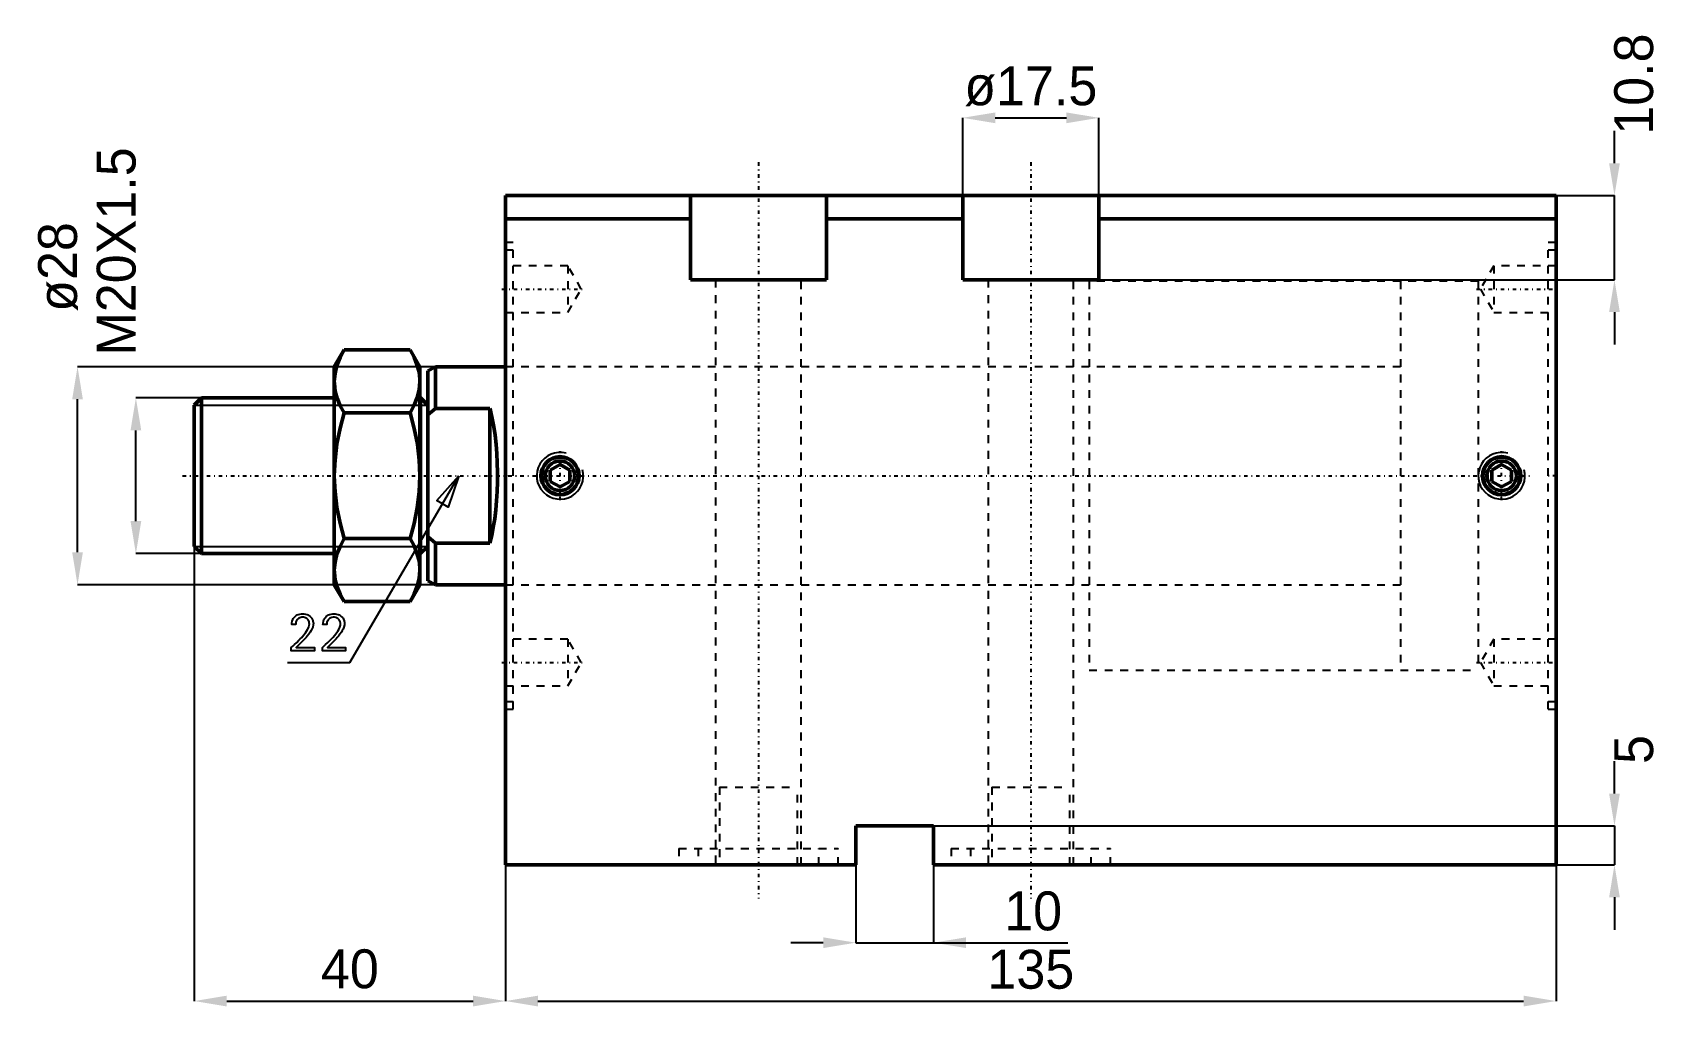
# Model space of a CAD drawing. Header units: millimetres. Extents: x -61 to 148, y -68 to 57.
import ezdxf

# ---------------------------------------------------------------- set-up
doc = ezdxf.new("R2010")
doc.units = ezdxf.units.MM
doc.linetypes.add('Center', pattern=[1.5, 0.45, -0.5, 0.05, -0.5])
doc.linetypes.add('Dashed', pattern=[2, 1, -1])
for name, color, linetype, lineweight in [('2d ConnectionPoints', 7, 'Continuous', 50), ('AM_0', 7, 'Continuous', 50), ('AM_5', 3, 'Continuous', 25), ('AM_7', 7, 'Center', 25), ('AM_9', 6, 'Dashed', 25)]:
    doc.layers.add(name, color=color, linetype=linetype, lineweight=lineweight)
doc.dimstyles.new('ISO-25', dxfattribs={"dimtxt": 2.5, "dimasz": 2.5, "dimexe": 1.25, "dimexo": 0.625, "dimtad": 1, "dimtxsty": 'Standard', "dimcen": 2.5, "dimadec": 0, "dimazin": 0, "dimtfac": 1, "dimtmove": 0, "dimatfit": 3, "dimfxl": 0, "dimarcsym": 0})

# ---------------------------------------------------------------- blocks, each defined once
blk = doc.blocks.new('1_JECX_MF_EXLA_50_40_0_rod__0_in_JECX_MF_160_EXLA_50_40_0__2')
at = {"layer": 'AM_0'}
for p, q in [((-20.75, 16.17), (-22, 14)), ((-20.75, 16.17), (-12.25, 16.17)), ((-11, 14), (-12.25, 16.17)), ((-22, 14), (-22, -14)), ((-11, 14), (-11, -14)), ((-9, 14), (-10, 13.5)), ((-10, 13.5), (-10, -13.5)), ((0, 14), (-9, 14)), ((-9, 14), (-9, 8.66)), ((-39.08, 10), (-40, 9.08)), ((-40, 9.08), (-40, -9.08)), ((-22, 10), (-39.08, 10)), ((-39.08, 10), (-39.08, -10)), ((-10.92, 10), (-11, 10)), ((-10, 9.08), (-10.92, 10)), ((-10.92, 10), (-10.92, -10)), ((-9, 8.66), (-10, 7.83)), ((-2, 8.66), (-9, 8.66)), ((-2, 8.66), (-2, -8.66)), ((-20.75, 8.08), (-12.25, 8.08)), ((-20.75, -8.08), (-12.25, -8.08)), ((-40, -9.08), (-39.08, -10)), ((-39.08, -10), (-22, -10)), ((-11, -10), (-10.92, -10)), ((-10.92, -10), (-10, -9.08)), ((-9, -8.66), (-2, -8.66)), ((-9, -8.66), (-9, -14)), ((-22, -14), (-20.75, -16.17)), ((-12.25, -16.17), (-11, -14)), ((-10, -13.5), (-9, -14)), ((-9, -14), (0, -14)), ((-20.75, -16.17), (-12.25, -16.17))]:
    blk.add_line(p, q, dxfattribs=at)
for points in [[(-20.75, 16.17), (-21.26, 15.18), (-21.66, 14.19), (-21.91, 13.16), (-22, 12.12)], [(-11, 12.12), (-11.01, 12.41), (-11.12, 13.36), (-11.38, 14.29), (-11.76, 15.23), (-12.25, 16.17)], [(-22, 12.12), (-21.99, 11.84), (-21.88, 10.89), (-21.62, 9.96), (-21.24, 9.01), (-20.75, 8.08)], [(-12.25, 8.08), (-11.74, 9.07), (-11.34, 10.06), (-11.09, 11.09), (-11, 12.12)], [(-2, -8.66), (-1.77, -7.67), (-1.57, -6.62), (-1.39, -5.52), (-1.25, -4.38), (-1.15, -3.2), (-1.07, -2), (-1.03, -0.78), (-1.03, 0.44), (-1.06, 1.65), (-1.12, 2.86), (-1.22, 4.04), (-1.35, 5.2), (-1.51, 6.31), (-1.71, 7.37), (-1.93, 8.38), (-2, 8.66)], [(-20.75, 8.08), (-21.26, 6.12), (-21.66, 4.12), (-21.91, 2.07), (-22, 0)], [(-11, 0), (-11, 0.03), (-11.09, 2.05), (-11.33, 4.06), (-11.73, 6.08), (-12.25, 8.08)], [(-22, 0), (-22, -0.03), (-21.91, -2.05), (-21.67, -4.06), (-21.27, -6.08), (-20.75, -8.08)], [(-12.25, -8.08), (-11.74, -6.12), (-11.34, -4.12), (-11.09, -2.07), (-11, 0)], [(-20.75, -8.08), (-21.26, -9.07), (-21.66, -10.06), (-21.91, -11.09), (-22, -12.12)], [(-11, -12.12), (-11.01, -11.84), (-11.12, -10.89), (-11.38, -9.96), (-11.76, -9.01), (-12.25, -8.08)], [(-10, -7.83), (-9.96, -7.86), (-9, -8.66)], [(-22, -12.12), (-21.99, -12.41), (-21.88, -13.36), (-21.62, -14.29), (-21.24, -15.23), (-20.75, -16.17)], [(-12.25, -16.17), (-11.74, -15.18), (-11.34, -14.19), (-11.09, -13.16), (-11, -12.12)]]:
    blk.add_lwpolyline(points, dxfattribs=at)
at = {"layer": 'AM_5'}
for p, q in [((-40, 9.08), (-10, 9.08)), ((-40, -9.08), (-10, -9.08))]:
    blk.add_line(p, q, dxfattribs=at)
at = {"layer": 'AM_7'}
blk.add_line((-41.5, 0), (131.75, 0), dxfattribs=at)
at = {"layer": 'AM_9'}
for p, q in [((125, 25), (115, 25)), ((115, 25), (115, -25)), ((125, 25), (125, -25)), ((115, 14), (0, 14)), ((0, -14), (115, -14)), ((115, -25), (125, -25))]:
    blk.add_line(p, q, dxfattribs=at)
blk = doc.blocks.new('2_JECX_MF_EXLA_50_40_0_body__0_in_JECX_MF_160_EXLA_50_40_0__2')
at = {"layer": 'AM_0'}
for p, q in [((135, 36), (0, 36)), ((0, -50), (0, 36)), ((23.75, 36), (23.75, 25.2)), ((41.25, 25.2), (41.25, 36)), ((58.75, 36), (58.75, 25.2)), ((76.25, 25.2), (76.25, 36)), ((135, -50), (135, 36)), ((23.75, 33), (0, 33)), ((58.75, 33), (41.25, 33)), ((135, 33), (76.25, 33)), ((23.75, 25.2), (41.25, 25.2)), ((58.75, 25.2), (76.25, 25.2)), ((7, 1.44), (5.75, 0.72)), ((5.75, 0.72), (5.75, -0.72)), ((8.25, 0.72), (7, 1.44)), ((8.25, -0.72), (8.25, 0.72)), ((128, 1.44), (126.75, 0.72)), ((126.75, 0.72), (126.75, -0.72)), ((129.25, 0.72), (128, 1.44)), ((129.25, -0.72), (129.25, 0.72)), ((5.75, -0.72), (7, -1.44)), ((7, -1.44), (8.25, -0.72)), ((126.75, -0.72), (128, -1.44)), ((128, -1.44), (129.25, -0.72)), ((45, -45), (45, -50)), ((55, -45), (45, -45)), ((55, -50), (55, -45)), ((45, -50), (0, -50)), ((135, -50), (55, -50))]:
    blk.add_line(p, q, dxfattribs=at)
for centre, radius in [((7, 0), 2.46), ((7, 0), 2.4), ((128, 0), 2.46), ((128, 0), 2.4), ((7, 0), 1.9), ((128, 0), 1.9)]:
    blk.add_circle(centre, radius, dxfattribs=at)
at = {"layer": 'AM_5'}
for centre in [(7, 0), (128, 0)]:
    blk.add_arc(centre, 3, 75, 15, dxfattribs=at)
at = {"layer": 'AM_7'}
for p, q in [((32.5, 40.3), (32.5, -54.3)), ((67.5, 40.3), (67.5, -54.3)), ((-0.49, 24), (10.22, 24)), ((124.78, 24), (135.49, 24)), ((7, -3.15), (7, 3.15)), ((128, -3.15), (128, 3.15)), ((135.05, 0), (133.95, 0)), ((-0.49, -24), (10.22, -24)), ((124.78, -24), (135.49, -24))]:
    blk.add_line(p, q, dxfattribs=at)
at = {"layer": 'AM_9'}
for p, q in [((1, 30), (0, 30)), ((1, -30), (1, 30)), ((134, -30), (134, 30)), ((135, 30), (134, 30)), ((1, 29), (0, 29)), ((135, 29), (134, 29)), ((8, 27), (0, 27)), ((9.73, 24), (8, 27)), ((8, 27), (8, 21)), ((27, 25.2), (27, -50)), ((38, -50), (38, 25.2)), ((62, 25.2), (62, -50)), ((73, -50), (73, 25.2)), ((127, 27), (125.27, 24)), ((135, 27), (127, 27)), ((127, 27), (127, 21)), ((8, 21), (9.73, 24)), ((125, 25), (75, 25)), ((75, 25), (75, -25)), ((125, 25), (125, -25)), ((125.27, 24), (127, 21)), ((0, 21), (8, 21)), ((127, 21), (135, 21)), ((75, 14), (0, 14)), ((0, -14), (75, -14)), ((8, -21), (0, -21)), ((9.73, -24), (8, -21)), ((8, -21), (8, -27)), ((127, -21), (125.27, -24)), ((135, -21), (127, -21)), ((127, -21), (127, -27)), ((8, -27), (9.73, -24)), ((75, -25), (125, -25)), ((125.27, -24), (127, -27)), ((0, -27), (8, -27)), ((127, -27), (135, -27)), ((0, -29), (1, -29)), ((134, -29), (135, -29)), ((0, -30), (1, -30)), ((134, -30), (135, -30)), ((27.5, -40), (37.5, -40)), ((27.5, -40), (27.5, -50)), ((37.5, -50), (37.5, -40)), ((62.5, -40), (72.5, -40)), ((62.5, -40), (62.5, -50)), ((72.5, -50), (72.5, -40)), ((22.25, -47.9), (42.75, -47.9)), ((22.25, -47.9), (22.25, -50)), ((24.75, -47.9), (24.75, -50)), ((40.25, -50), (40.25, -47.9)), ((42.75, -50), (42.75, -47.9)), ((57.25, -47.9), (77.75, -47.9)), ((57.25, -47.9), (57.25, -50)), ((59.75, -47.9), (59.75, -50)), ((75.25, -50), (75.25, -47.9)), ((77.75, -50), (77.75, -47.9))]:
    blk.add_line(p, q, dxfattribs=at)
blk = doc.blocks.new('*D3')
at = {"layer": 'AM_5', "color": 0, "lineweight": -2}
for p, q in [((58.75, 36), (58.75, 46)), ((62.92, 46), (72.08, 46)), ((76.25, 36), (76.25, 46))]:
    blk.add_line(p, q, dxfattribs=at)
at = {"layer": 'AM_5', "color": 0}
for points in [[(62.92, 46.69), (62.92, 45.31), (58.75, 46)], [(72.08, 45.31), (72.08, 46.69), (76.25, 46)]]:
    blk.add_solid(points, dxfattribs=at)
at = {"layer": 'Defpoints', "color": 0}
for p in [(76.25, 46), (58.75, 36), (76.25, 36)]:
    blk.add_point(p, dxfattribs=at)
at = {"layer": 'AM_5', "color": 0, "insert": (67.5, 50.05), "char_height": 5, "attachment_point": 5}
blk.add_mtext('ø17.5', dxfattribs=at)
blk = doc.blocks.new('*D4')
at = {"layer": 'AM_5', "color": 0, "lineweight": -2}
for p, q in [((142.5, 40.17), (142.5, 44.33)), ((76.25, 36), (142.5, 36)), ((142.5, 25.2), (142.5, 36)), ((76.25, 25.2), (142.5, 25.2)), ((142.5, 21.03), (142.5, 16.87))]:
    blk.add_line(p, q, dxfattribs=at)
at = {"layer": 'AM_5', "color": 0}
for points in [[(141.81, 40.17), (143.19, 40.17), (142.5, 36)], [(143.19, 21.03), (141.81, 21.03), (142.5, 25.2)]]:
    blk.add_solid(points, dxfattribs=at)
at = {"layer": 'Defpoints', "color": 0}
for p in [(76.25, 36), (142.5, 36), (76.25, 25.2)]:
    blk.add_point(p, dxfattribs=at)
at = {"layer": 'AM_5', "color": 0, "insert": (145, 50.33), "char_height": 5, "attachment_point": 5, "rotation": 90}
blk.add_mtext('10.8', dxfattribs=at)
blk = doc.blocks.new('*D5')
at = {"layer": 'AM_5', "color": 0, "lineweight": -2}
for p, q in [((0, -50), (0, -67.5)), ((135, -50), (135, -67.5)), ((4.17, -67.5), (130.83, -67.5))]:
    blk.add_line(p, q, dxfattribs=at)
at = {"layer": 'AM_5', "color": 0}
for points in [[(4.17, -66.81), (4.17, -68.19), (0, -67.5)], [(130.83, -68.19), (130.83, -66.81), (135, -67.5)]]:
    blk.add_solid(points, dxfattribs=at)
at = {"layer": 'Defpoints', "color": 0}
for p in [(0, -50), (135, -50), (135, -67.5)]:
    blk.add_point(p, dxfattribs=at)
at = {"layer": 'AM_5', "color": 0, "insert": (67.5, -63.45), "char_height": 5, "attachment_point": 5}
blk.add_mtext('135', dxfattribs=at)
blk = doc.blocks.new('*D6')
at = {"layer": 'AM_5', "color": 0, "lineweight": -2}
for p, q in [((-40, 0), (-40, -67.5)), ((0, -50), (0, -67.5)), ((-35.83, -67.5), (-4.17, -67.5))]:
    blk.add_line(p, q, dxfattribs=at)
at = {"layer": 'AM_5', "color": 0}
for points in [[(-35.83, -66.81), (-35.83, -68.19), (-40, -67.5)], [(-4.17, -68.19), (-4.17, -66.81), (0, -67.5)]]:
    blk.add_solid(points, dxfattribs=at)
at = {"layer": 'Defpoints', "color": 0}
for p in [(-40, 0), (0, -50), (0, -67.5)]:
    blk.add_point(p, dxfattribs=at)
at = {"layer": 'AM_5', "color": 0, "insert": (-20, -63.39), "char_height": 5, "attachment_point": 5}
blk.add_mtext('40', dxfattribs=at)
blk = doc.blocks.new('*D7')
at = {"layer": 'AM_5', "color": 0, "lineweight": -2}
for p, q in [((-9, 14), (-55, 14)), ((-55, -9.83), (-55, 9.83)), ((-9, -14), (-55, -14))]:
    blk.add_line(p, q, dxfattribs=at)
at = {"layer": 'AM_5', "color": 0}
for points in [[(-54.31, 9.83), (-55.69, 9.83), (-55, 14)], [(-55.69, -9.83), (-54.31, -9.83), (-55, -14)]]:
    blk.add_solid(points, dxfattribs=at)
at = {"layer": 'Defpoints', "color": 0}
for p in [(-55, 14), (-9, 14), (-9, -14)]:
    blk.add_point(p, dxfattribs=at)
at = {"layer": 'AM_5', "color": 0, "insert": (-57.5, 26.83), "char_height": 5, "attachment_point": 5, "rotation": 90}
blk.add_mtext('ø28', dxfattribs=at)
blk = doc.blocks.new('*D8')
at = {"layer": 'AM_5', "color": 0, "lineweight": -2}
for p, q in [((-39.08, 10), (-47.5, 10)), ((-47.5, -5.83), (-47.5, 5.83)), ((-39, -10), (-47.5, -10))]:
    blk.add_line(p, q, dxfattribs=at)
at = {"layer": 'AM_5', "color": 0}
for points in [[(-46.81, 5.83), (-48.19, 5.83), (-47.5, 10)], [(-48.19, -5.83), (-46.81, -5.83), (-47.5, -10)]]:
    blk.add_solid(points, dxfattribs=at)
at = {"layer": 'Defpoints', "color": 0}
for p in [(-47.5, 10), (-39.08, 10), (-39, -10)]:
    blk.add_point(p, dxfattribs=at)
at = {"layer": 'AM_5', "color": 0, "insert": (-50, 28.83), "char_height": 5, "attachment_point": 5, "rotation": 90}
blk.add_mtext('M20X1.5', dxfattribs=at)
blk = doc.blocks.new('*D9')
at = {"layer": 'AM_5', "color": 0, "lineweight": -2}
for p, q in [((45, -45), (45, -60)), ((55, -50), (55, -60)), ((40.83, -60), (36.67, -60)), ((45, -60), (55, -60)), ((55, -60), (72.27, -60)), ((59.17, -60), (63.33, -60))]:
    blk.add_line(p, q, dxfattribs=at)
at = {"layer": 'AM_5', "color": 0}
for points in [[(40.83, -60.69), (40.83, -59.31), (45, -60)], [(59.17, -59.31), (59.17, -60.69), (55, -60)]]:
    blk.add_solid(points, dxfattribs=at)
at = {"layer": 'Defpoints', "color": 0}
for p in [(45, -45), (55, -50), (55, -60)]:
    blk.add_point(p, dxfattribs=at)
at = {"layer": 'AM_5', "color": 0, "insert": (67.8, -55.95), "char_height": 5, "attachment_point": 5}
blk.add_mtext('10', dxfattribs=at)
blk = doc.blocks.new('*D10')
at = {"layer": 'AM_5', "color": 0, "lineweight": -2}
for p, q in [((142.5, -40.83), (142.5, -36.67)), ((45, -45), (142.5, -45)), ((142.5, -45), (142.5, -50)), ((55, -50), (142.5, -50)), ((142.5, -54.17), (142.5, -58.33))]:
    blk.add_line(p, q, dxfattribs=at)
at = {"layer": 'AM_5', "color": 0}
for points in [[(141.81, -40.83), (143.19, -40.83), (142.5, -45)], [(143.19, -54.17), (141.81, -54.17), (142.5, -50)]]:
    blk.add_solid(points, dxfattribs=at)
at = {"layer": 'Defpoints', "color": 0}
for p in [(45, -45), (55, -50), (142.5, -50)]:
    blk.add_point(p, dxfattribs=at)
at = {"layer": 'AM_5', "color": 0, "insert": (145, -35.17), "char_height": 5, "attachment_point": 5, "rotation": 90}
blk.add_mtext('5', dxfattribs=at)

msp = doc.modelspace()

# ---------------------------------------------------------------- linework, layer by layer
at = {"layer": '2d ConnectionPoints'}
msp.add_point((0, 0), dxfattribs=at)
at = {"layer": 'AM_5'}
for p, q in [((-20, -24), (-6, 0)), ((-28, -24), (-20, -24))]:
    msp.add_line(p, q, dxfattribs=at)
for points in [[(-6, 0), (-7.38, -4.019), (-8.819, -3.179), (-6, 0)], [(-27.353, -21.889), (-27.353, -21.889), (-27.139, -21.693), (-26.834, -21.408), (-26.834, -21.408), (-26.548, -21.131), (-26.369, -20.951), (-26.369, -20.951), (-26.196, -20.77), (-25.949, -20.486), (-25.949, -20.486), (-25.716, -20.186), (-25.569, -19.978), (-25.569, -19.978), (-25.439, -19.77), (-25.298, -19.474), (-25.298, -19.474), (-25.223, -19.197), (-25.208, -19.023), (-25.208, -19.023), (-25.213, -18.925), (-25.236, -18.786), (-25.236, -18.786), (-25.279, -18.657), (-25.319, -18.577), (-25.319, -18.577), (-25.366, -18.503), (-25.45, -18.404), (-25.45, -18.404), (-25.549, -18.321), (-25.623, -18.275), (-25.623, -18.275), (-25.702, -18.236), (-25.828, -18.195), (-25.828, -18.195), (-25.962, -18.172), (-26.056, -18.168), (-26.056, -18.168), (-26.161, -18.172), (-26.308, -18.195), (-26.308, -18.195), (-26.445, -18.238), (-26.531, -18.278), (-26.531, -18.278), (-26.611, -18.326), (-26.716, -18.414), (-26.716, -18.414), (-26.806, -18.518), (-26.856, -18.598), (-26.856, -18.598), (-26.898, -18.685), (-26.944, -18.827), (-26.944, -18.827), (-26.968, -18.983), (-26.973, -19.094), (-27.46, -19.094), (-27.46, -19.094), (-27.453, -18.927), (-27.413, -18.695), (-27.413, -18.695), (-27.34, -18.485), (-27.272, -18.356), (-27.272, -18.356), (-27.191, -18.239), (-27.051, -18.085), (-27.051, -18.085), (-26.886, -17.958), (-26.763, -17.888), (-26.763, -17.888), (-26.633, -17.831), (-26.427, -17.769), (-26.427, -17.769), (-26.209, -17.735), (-26.056, -17.729), (-26.056, -17.729), (-25.914, -17.735), (-25.708, -17.766), (-25.708, -17.766), (-25.511, -17.825), (-25.384, -17.878), (-25.384, -17.878), (-25.264, -17.944), (-25.103, -18.063), (-25.103, -18.063), (-24.965, -18.207), (-24.885, -18.317), (-24.885, -18.317), (-24.818, -18.437), (-24.745, -18.633), (-24.745, -18.633), (-24.705, -18.847), (-24.698, -19), (-24.698, -19), (-24.709, -19.173), (-24.767, -19.439), (-24.767, -19.439), (-24.875, -19.713), (-24.974, -19.9), (-24.974, -19.9), (-25.088, -20.086), (-25.274, -20.355), (-25.274, -20.355), (-25.476, -20.611), (-25.619, -20.776), (-25.619, -20.776), (-25.774, -20.943), (-26.034, -21.214), (-26.034, -21.214), (-26.327, -21.51), (-26.541, -21.72), (-26.885, -22.058), (-24.558, -22.061), (-24.558, -22.5), (-27.526, -22.5), (-27.526, -22.045), (-27.353, -21.889)], [(-23.353, -21.889), (-23.353, -21.889), (-23.139, -21.693), (-22.834, -21.408), (-22.834, -21.408), (-22.548, -21.131), (-22.369, -20.951), (-22.369, -20.951), (-22.196, -20.77), (-21.949, -20.486), (-21.949, -20.486), (-21.716, -20.186), (-21.569, -19.978), (-21.569, -19.978), (-21.439, -19.77), (-21.298, -19.474), (-21.298, -19.474), (-21.223, -19.197), (-21.208, -19.023), (-21.208, -19.023), (-21.213, -18.925), (-21.236, -18.786), (-21.236, -18.786), (-21.279, -18.657), (-21.319, -18.577), (-21.319, -18.577), (-21.366, -18.503), (-21.45, -18.404), (-21.45, -18.404), (-21.549, -18.321), (-21.623, -18.275), (-21.623, -18.275), (-21.702, -18.236), (-21.828, -18.195), (-21.828, -18.195), (-21.962, -18.172), (-22.056, -18.168), (-22.056, -18.168), (-22.161, -18.172), (-22.308, -18.195), (-22.308, -18.195), (-22.445, -18.238), (-22.531, -18.278), (-22.531, -18.278), (-22.611, -18.326), (-22.716, -18.414), (-22.716, -18.414), (-22.806, -18.518), (-22.856, -18.598), (-22.856, -18.598), (-22.898, -18.685), (-22.944, -18.827), (-22.944, -18.827), (-22.968, -18.983), (-22.973, -19.094), (-23.46, -19.094), (-23.46, -19.094), (-23.453, -18.927), (-23.413, -18.695), (-23.413, -18.695), (-23.34, -18.485), (-23.272, -18.356), (-23.272, -18.356), (-23.191, -18.239), (-23.051, -18.085), (-23.051, -18.085), (-22.886, -17.958), (-22.763, -17.888), (-22.763, -17.888), (-22.633, -17.831), (-22.427, -17.769), (-22.427, -17.769), (-22.209, -17.735), (-22.056, -17.729), (-22.056, -17.729), (-21.914, -17.735), (-21.708, -17.766), (-21.708, -17.766), (-21.511, -17.825), (-21.384, -17.878), (-21.384, -17.878), (-21.264, -17.944), (-21.103, -18.063), (-21.103, -18.063), (-20.965, -18.207), (-20.885, -18.317), (-20.885, -18.317), (-20.818, -18.437), (-20.745, -18.633), (-20.745, -18.633), (-20.705, -18.847), (-20.698, -19), (-20.698, -19), (-20.709, -19.173), (-20.767, -19.439), (-20.767, -19.439), (-20.875, -19.713), (-20.974, -19.9), (-20.974, -19.9), (-21.088, -20.086), (-21.274, -20.355), (-21.274, -20.355), (-21.476, -20.611), (-21.619, -20.776), (-21.619, -20.776), (-21.774, -20.943), (-22.034, -21.214), (-22.034, -21.214), (-22.327, -21.51), (-22.541, -21.72), (-22.885, -22.058), (-20.558, -22.061), (-20.558, -22.5), (-23.526, -22.5), (-23.526, -22.045), (-23.353, -21.889)]]:
    msp.add_lwpolyline(points, dxfattribs=at)

# ---------------------------------------------------------------- block references
for name in ['2_JECX_MF_EXLA_50_40_0_body__0_in_JECX_MF_160_EXLA_50_40_0__2', '1_JECX_MF_EXLA_50_40_0_rod__0_in_JECX_MF_160_EXLA_50_40_0__2']:
    msp.add_blockref(name, (0, 0))

# ---------------------------------------------------------------- dimensions: what is measured, and where the dimension line sits
for base, p1, p2, text, picture, middle in [((142.5, 36), (76.25, 25.2), (76.25, 36), '10.8', '*D4', (145, 50.333)), ((-47.5, 10), (-39, -10), (-39.08, 10), 'M20X1.5', '*D8', (-50, 28.833)), ((-55, 14), (-9, -14), (-9, 14), 'ø28', '*D7', (-57.5, 26.833)), ((142.5, -50), (45, -45), (55, -50), '5', '*D10', (145, -35.167))]:
    dim = msp.add_linear_dim(base=base, p1=p1, p2=p2, angle=90, text=text, dimstyle='ISO-25', override={"dimtxt": 5, "dimasz": 4.166667, "dimexe": 0, "dimexo": 0, "dimgap": 1.5}, dxfattribs=at)
    dim.commit()
    dim.dimension.update_dxf_attribs({"geometry": picture, "text_midpoint": middle, "dimtype": 160, "text_rotation": 90})
for base, p1, p2, text, picture, middle in [((76.25, 46), (58.75, 36), (76.25, 36), 'ø17.5', '*D3', (67.5, 46)), ((0, -67.5), (-40, 0), (0, -50), '40', '*D6', (-20, -67.5)), ((55, -60), (45, -45), (55, -50), '10', '*D9', (67.799, -60)), ((135, -67.5), (0, -50), (135, -50), '135', '*D5', (67.5, -67.5))]:
    dim = msp.add_linear_dim(base=base, p1=p1, p2=p2, text=text, dimstyle='ISO-25', override={"dimtxt": 5, "dimasz": 4.166667, "dimexe": 0, "dimexo": 0, "dimgap": 1.5}, dxfattribs=at)
    dim.commit()
    dim.dimension.update_dxf_attribs({"geometry": picture, "text_midpoint": middle, "dimtype": 160})

doc.saveas('drawing.dxf')
